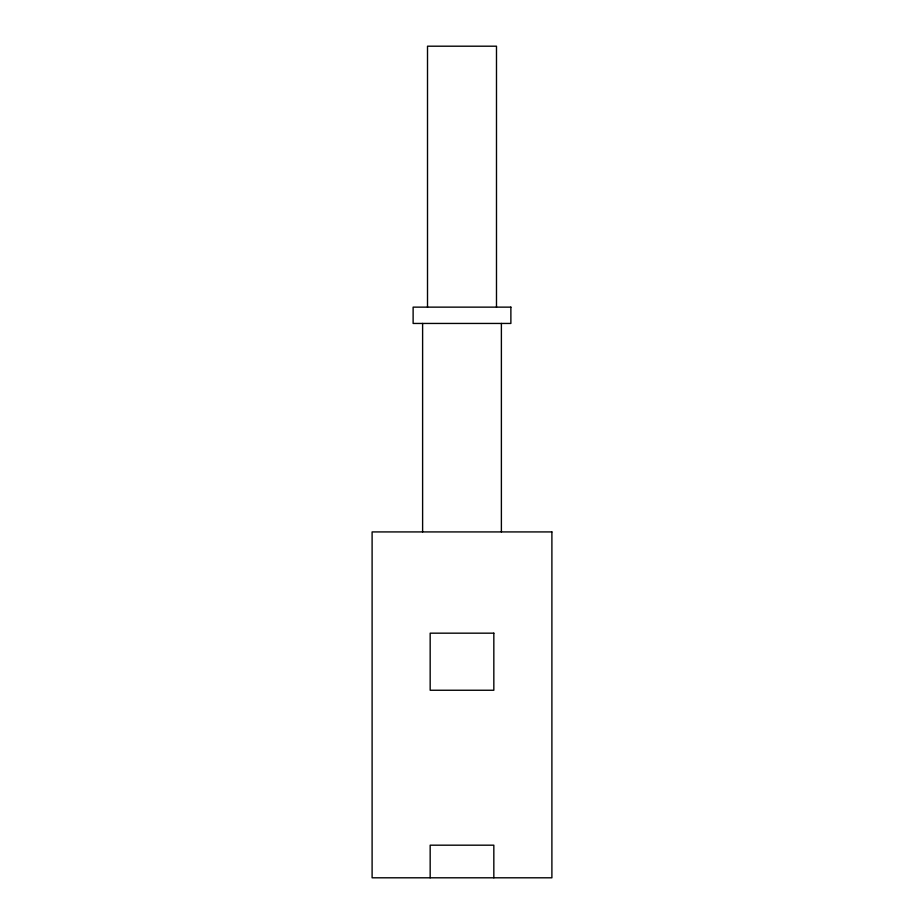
<?xml version="1.0" encoding="UTF-8"?>
<svg xmlns="http://www.w3.org/2000/svg" width="924" height="924" viewBox="0 0 924 924"><rect width="100%" height="100%" fill="white"/><g stroke="black" fill="none" stroke-linecap="round" stroke-linejoin="round"><path stroke-width="1.39" d="M501.386 323.446L501.386 531.924M496.488 307.138L496.488 46.2L427.512 46.2L427.512 307.138M493.832 877.8L493.832 845.183L430.168 845.183L430.168 877.8M422.614 323.446L422.614 531.924M510.88 307.138L413.12 307.138L413.12 323.446L510.88 323.446L510.88 307.138M551.894 531.924L372.106 531.924L372.106 877.8L551.894 877.8L551.894 531.924M493.832 633.171L430.168 633.171L430.168 690.251L493.832 690.251L493.832 633.171"/></g></svg>
